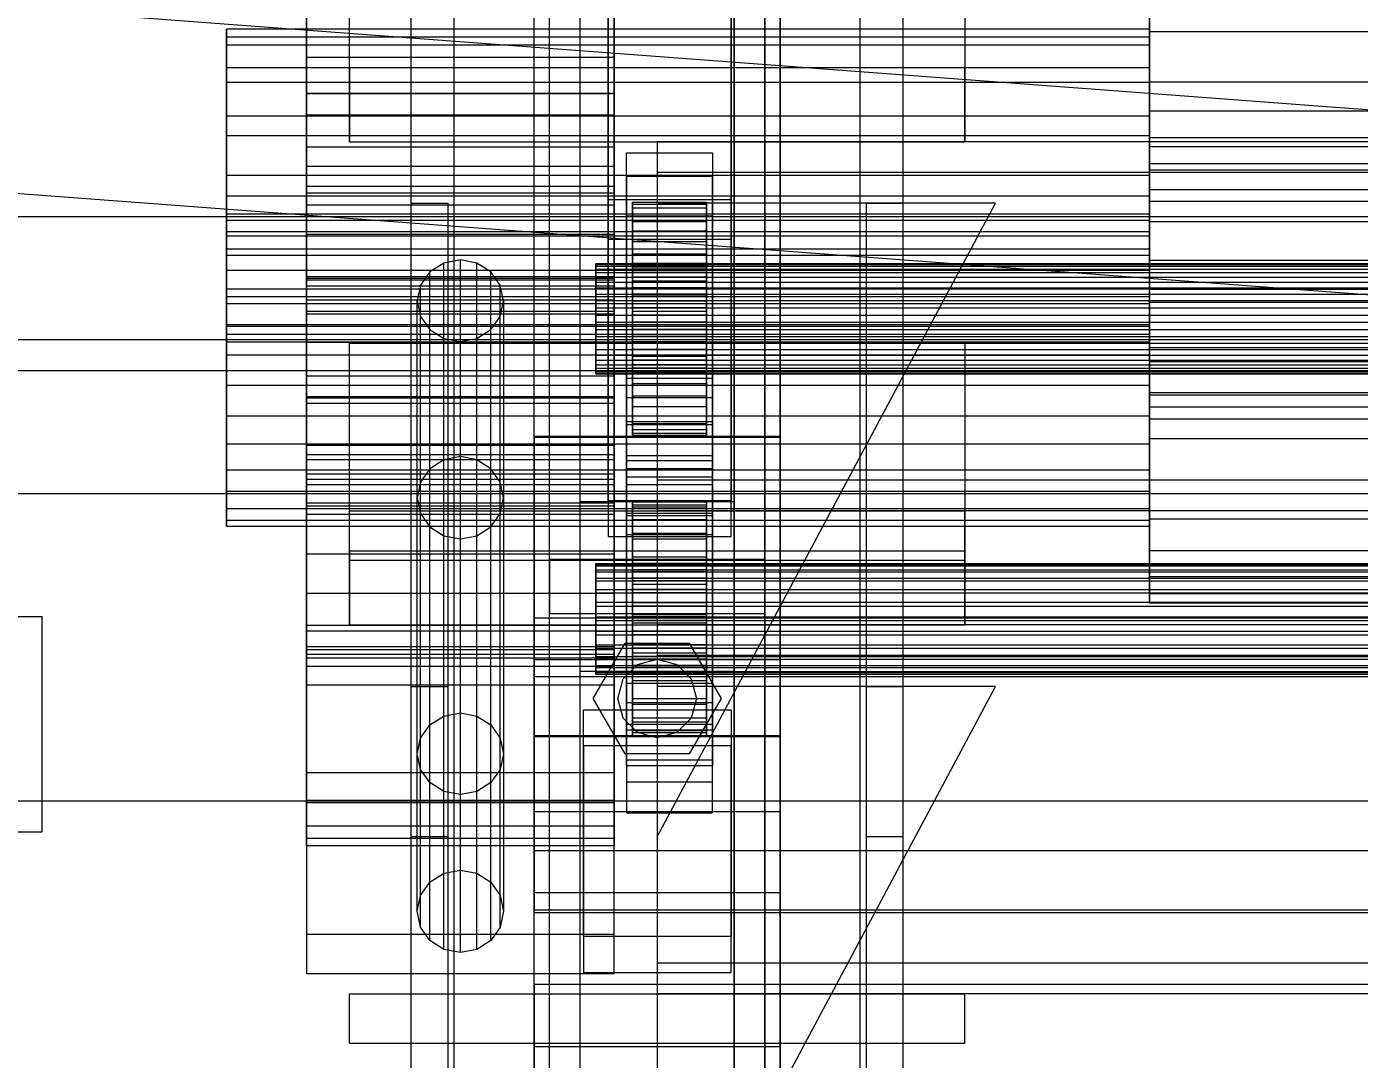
# Model space of a CAD drawing. Header units: millimetres. Extents: x -2500 to 58855, y -53268 to 6837.
# Drawn here: x -532.5 to -315.9, y -35692 to -35524.1 of the extents above; entities that cross this region are included whole.
import ezdxf

# ---------------------------------------------------------------- set-up
doc = ezdxf.new("R2010")
doc.units = ezdxf.units.MM
for name, color, linetype, lineweight in [('COTAS_O', 1, 'Continuous', 0), ('frontal_C01', 7, 'Continuous', 0), ('frontal_C02', 7, 'Continuous', 0), ('frontal_C03', 7, 'Continuous', 0), ('frontal_C04', 7, 'Continuous', 0)]:
    doc.layers.add(name, color=color, linetype=linetype, lineweight=lineweight)
doc.dimstyles.new('R19_100', dxfattribs={"dimtxt": 250, "dimasz": 150, "dimexe": 150, "dimexo": 80, "dimgap": 100, "dimtad": 1, "dimtih": 1, "dimtoh": 1, "dimdsep": 46, "dimcen": 0.09, "dimadec": 0, "dimazin": 0, "dimtfac": 1, "dimtdec": 4, "dimtofl": 0, "dimtmove": 0, "dimatfit": 3, "dimfxl": 1, "dimtolj": 1, "dimtzin": 0, "dimarcsym": 0})

# ---------------------------------------------------------------- blocks, each defined once
blk = doc.blocks.new('*D45')
at = {"layer": 'COTAS_O', "color": 0, "lineweight": -2, "transparency": 16777216}
for p, q in [((-1480, -35920), (-1480, -35150)), ((490, -35920), (490, -35150)), ((-1330, -35300), (340, -35300))]:
    blk.add_line(p, q, dxfattribs=at)
at = {"layer": 'COTAS_O', "color": 0, "transparency": 16777216}
for points in [[(-1330, -35275), (-1330, -35325), (-1480, -35300)], [(340, -35275), (340, -35325), (490, -35300)]]:
    blk.add_solid(points, dxfattribs=at)
at = {"layer": 'Defpoints', "color": 0, "transparency": 16777216}
for p in [(490, -35300), (-1480, -36000), (490, -36000)]:
    blk.add_point(p, dxfattribs=at)
blk = doc.blocks.new('*D47')
at = {"layer": 'COTAS_O', "color": 0, "lineweight": -2, "transparency": 16777216}
for p, q in [((-1400, -35920), (-1400, -35150)), ((1400, -35920), (1400, -35150)), ((-1250, -35300), (1250, -35300))]:
    blk.add_line(p, q, dxfattribs=at)
at = {"layer": 'COTAS_O', "color": 0, "transparency": 16777216}
for points in [[(-1250, -35275), (-1250, -35325), (-1400, -35300)], [(1250, -35275), (1250, -35325), (1400, -35300)]]:
    blk.add_solid(points, dxfattribs=at)
at = {"layer": 'Defpoints', "color": 0, "transparency": 16777216}
for p in [(1400, -35300), (-1400, -36000), (1400, -36000)]:
    blk.add_point(p, dxfattribs=at)

msp = doc.modelspace()

# ---------------------------------------------------------------- linework, layer by layer
at = {"layer": 'frontal_C01'}
for p, q in [((-470, -35975), (-470, -34088.498)), ((-463, -35975), (-463, -34088.498)), ((-397, -35975), (-397, -34088.498)), ((-390, -35975), (-390, -34088.498)), ((-470, -35975), (-470, -34888.934)), ((-463, -35975), (-463, -34888.934)), ((-397, -35975), (-397, -34888.934)), ((-390, -35975), (-390, -34888.934)), ((-442.5, -35717.137), (-442.5, -35058.194)), ((-417.5, -35058.194), (-417.5, -35717.137)), ((-442.5, -35742.506), (-442.5, -35083.563)), ((-417.5, -35742.506), (-417.5, -35083.563)), ((-450, -35706.138), (-450, -35321.929)), ((-410, -35321.929), (-410, -35706.138)), ((-450, -35753.506), (-450, -35369.297)), ((-410, -35753.506), (-410, -35369.297)), ((-438, -35552.291), (-438, -35403.009)), ((-418, -35403.009), (-418, -35552.291)), ((-438, -35409.412), (-438, -35558.694)), ((-418, -35558.694), (-418, -35409.412)), ((-450, -35627.029), (-450, -35436.141)), ((-410, -35436.141), (-410, -35627.029)), ((-447.5, -35725.019), (-447.5, -35450.285)), ((-412.5, -35450.285), (-412.5, -35725.019)), ((-447.5, -35734.624), (-447.5, -35459.89)), ((-412.5, -35734.624), (-412.5, -35459.89)), ((-450, -35664.923), (-450, -35474.035)), ((-410, -35664.923), (-410, -35474.035)), ((-487, -35514.622), (-487, -35529.156)), ((-437, -35529.156), (-437, -35514.622)), ((-350, -35524.983), (-350, -35515.941)), ((-487, -35534.952), (-487, -35519.058)), ((-437, -35519.058), (-437, -35534.952)), ((-350, -35521.397), (-350, -35533.148)), ((-500, -35527.145), (-500, -35524.557)), ((-500, -35524.557), (-500, -35525.842)), ((-350, -35524.557), (-500, -35524.557)), ((-350, -35525.842), (-350, -35524.557)), ((-350, -35524.557), (-350, -35527.145)), ((-350, -35537.833), (-350, -35524.983)), ((350, -35524.983), (-350, -35524.983)), ((-500, -35525.842), (-500, -35530.806)), ((-350, -35525.842), (-500, -35525.842)), ((-500, -35533.212), (-500, -35527.145)), ((-350, -35527.145), (-500, -35527.145)), ((-350, -35530.806), (-350, -35525.842)), ((-350, -35527.145), (-350, -35533.212)), ((-487, -35529.156), (-487, -35546.863)), ((-437, -35529.156), (-487, -35529.156)), ((-437, -35546.863), (-437, -35529.156)), ((-500, -35530.806), (-500, -35538.691)), ((-350, -35530.806), (-500, -35530.806)), ((-350, -35538.691), (-350, -35530.806)), ((-500, -35541.836), (-500, -35533.212)), ((-350, -35533.212), (-500, -35533.212)), ((-350, -35533.148), (-350, -35547.464)), ((350, -35533.148), (-350, -35533.148)), ((-350, -35533.212), (-350, -35541.836)), ((-487, -35553.137), (-487, -35534.952)), ((-487, -35534.952), (-437, -35534.952)), ((-437, -35534.952), (-437, -35553.137)), ((-500, -35538.691), (-500, -35548.298)), ((-350, -35538.691), (-500, -35538.691)), ((-350, -35552.536), (-350, -35537.833)), ((-350, -35537.833), (350, -35537.833)), ((-350, -35548.298), (-350, -35538.691)), ((-500, -35551.702), (-500, -35541.836)), ((-500, -35541.836), (-350, -35541.836)), ((-350, -35541.836), (-350, -35551.702)), ((-435, -35548.501), (-435, -35544.659)), ((-435, -35544.659), (-421, -35544.659)), ((-435, -35584.448), (-435, -35544.659)), ((-421, -35544.659), (-421, -35548.501)), ((-421, -35544.659), (-421, -35584.448)), ((-487, -35546.863), (-487, -35565.048)), ((-437, -35546.863), (-487, -35546.863)), ((-437, -35565.048), (-437, -35546.863)), ((-500, -35548.298), (-500, -35558.164)), ((-350, -35548.298), (-500, -35548.298)), ((-421, -35548.501), (-435, -35548.501)), ((-435, -35548.501), (-435, -35588.29)), ((-421, -35588.29), (-421, -35548.501)), ((-350, -35547.464), (-350, -35562.167)), ((350, -35547.464), (-350, -35547.464)), ((-350, -35558.164), (-350, -35548.298)), ((-487, -35631.184), (-487, -35551.14)), ((-487, -35551.14), (-437, -35551.14)), ((-487, -35565.35), (-487, -35551.14)), ((-437, -35551.14), (-437, -35631.184)), ((-437, -35551.14), (-437, -35565.35)), ((-500, -35561.309), (-500, -35551.702)), ((-350, -35551.702), (-500, -35551.702)), ((-487, -35570.844), (-487, -35553.137)), ((-437, -35553.137), (-487, -35553.137)), ((-418, -35552.291), (-438, -35552.291)), ((-438, -35552.291), (-438, -35558.694)), ((-437, -35553.137), (-437, -35570.844)), ((-434, -35562.616), (-434, -35552.636)), ((-434, -35552.636), (-434, -35552.967)), ((-434, -35552.636), (-422, -35552.636)), ((-434, -35553.598), (-434, -35552.636)), ((-434, -35562.773), (-434, -35552.967)), ((-434, -35552.967), (-434, -35554.568)), ((-434, -35552.967), (-422, -35552.967)), ((-434, -35563.071), (-434, -35553.598)), ((-434, -35553.598), (-422, -35553.598)), ((-434, -35555.785), (-434, -35553.598)), ((-422, -35552.967), (-422, -35552.636)), ((-422, -35552.636), (-422, -35562.616)), ((-422, -35552.636), (-422, -35553.598)), ((-422, -35554.568), (-422, -35552.967)), ((-422, -35552.967), (-422, -35562.773)), ((-422, -35553.598), (-422, -35563.071)), ((-422, -35553.598), (-422, -35555.785)), ((-418, -35558.694), (-418, -35552.291)), ((-350, -35551.702), (-350, -35561.309)), ((-350, -35566.852), (-350, -35552.536)), ((350, -35552.536), (-350, -35552.536)), ((-435, -35558.747), (-435, -35554.905)), ((-435, -35554.905), (-421, -35554.905)), ((-435, -35594.694), (-435, -35554.905)), ((-434, -35563.531), (-434, -35554.568)), ((-434, -35554.568), (-434, -35557.329)), ((-434, -35554.568), (-422, -35554.568)), ((-434, -35564.107), (-434, -35555.785)), ((-434, -35555.785), (-422, -35555.785)), ((-434, -35559.051), (-434, -35555.785)), ((-422, -35557.329), (-422, -35554.568)), ((-422, -35554.568), (-422, -35563.531)), ((-422, -35555.785), (-422, -35564.107)), ((-422, -35555.785), (-422, -35559.051)), ((-421, -35554.905), (-421, -35558.747)), ((-421, -35554.905), (-421, -35594.694)), ((-500, -35558.164), (-500, -35566.788)), ((-350, -35558.164), (-500, -35558.164)), ((-434, -35564.839), (-434, -35557.329)), ((-434, -35557.329), (-434, -35561.063)), ((-434, -35557.329), (-422, -35557.329)), ((-422, -35561.063), (-422, -35557.329)), ((-422, -35557.329), (-422, -35564.839)), ((-350, -35566.788), (-350, -35558.164)), ((-438, -35558.694), (-418, -35558.694)), ((-421, -35558.747), (-435, -35558.747)), ((-435, -35558.747), (-435, -35598.536)), ((-434, -35565.654), (-434, -35559.051)), ((-434, -35559.051), (-422, -35559.051)), ((-434, -35563.171), (-434, -35559.051)), ((-422, -35559.051), (-422, -35565.654)), ((-422, -35559.051), (-422, -35563.171)), ((-421, -35598.536), (-421, -35558.747)), ((-500, -35569.194), (-500, -35561.309)), ((-350, -35561.309), (-500, -35561.309)), ((-462, -35562.052), (-464.679, -35562.557)), ((-459.321, -35562.557), (-462, -35562.052)), ((-462, -35635.692), (-462, -35562.052)), ((-434, -35566.607), (-434, -35561.063)), ((-434, -35561.063), (-434, -35565.514)), ((-434, -35561.063), (-422, -35561.063)), ((-422, -35565.514), (-422, -35561.063)), ((-422, -35561.063), (-422, -35566.607)), ((-350, -35561.309), (-350, -35569.194)), ((-350, -35562.167), (-350, -35575.017)), ((350, -35562.167), (-350, -35562.167)), ((-466.95, -35563.995), (-468.467, -35566.146)), ((-464.679, -35562.557), (-466.95, -35563.995)), ((-466.95, -35637.635), (-466.95, -35563.995)), ((-464.679, -35636.197), (-464.679, -35562.557)), ((-457.05, -35563.995), (-459.321, -35562.557)), ((-459.321, -35636.197), (-459.321, -35562.557)), ((-455.533, -35566.146), (-457.05, -35563.995)), ((-457.05, -35637.635), (-457.05, -35563.995)), ((-440, -35563.071), (-440, -35562.616)), ((-440, -35562.616), (-440, -35562.773)), ((-440, -35562.616), (440, -35562.616)), ((-440, -35562.773), (-440, -35563.531)), ((-440, -35562.773), (440, -35562.773)), ((-440, -35564.107), (-440, -35563.071)), ((-440, -35563.071), (440, -35563.071)), ((-440, -35563.531), (-440, -35564.839)), ((-440, -35563.531), (440, -35563.531)), ((-440, -35565.654), (-440, -35564.107)), ((-440, -35564.107), (440, -35564.107)), ((-434, -35562.773), (-434, -35562.616)), ((-422, -35562.616), (-434, -35562.616)), ((-434, -35562.616), (-434, -35563.071)), ((-434, -35563.531), (-434, -35562.773)), ((-422, -35562.773), (-434, -35562.773)), ((-422, -35563.071), (-434, -35563.071)), ((-434, -35563.071), (-434, -35564.107)), ((-434, -35567.606), (-434, -35563.171)), ((-434, -35563.171), (-422, -35563.171)), ((-434, -35567.866), (-434, -35563.171)), ((-434, -35564.839), (-434, -35563.531)), ((-422, -35563.531), (-434, -35563.531)), ((-422, -35564.107), (-434, -35564.107)), ((-434, -35564.107), (-434, -35565.654)), ((-422, -35562.616), (-422, -35562.773)), ((-422, -35563.071), (-422, -35562.616)), ((-422, -35562.773), (-422, -35563.531)), ((-422, -35564.107), (-422, -35563.071)), ((-422, -35563.171), (-422, -35567.606)), ((-422, -35563.171), (-422, -35567.866)), ((-422, -35563.531), (-422, -35564.839)), ((-422, -35565.654), (-422, -35564.107)), ((-500, -35566.788), (-500, -35572.855)), ((-350, -35566.788), (-500, -35566.788)), ((-487, -35622.394), (-487, -35564.763)), ((-487, -35564.763), (-437, -35564.763)), ((-487, -35570.447), (-487, -35564.763)), ((-487, -35565.048), (-487, -35580.942)), ((-437, -35565.048), (-487, -35565.048)), ((-437, -35565.35), (-487, -35565.35)), ((-487, -35565.35), (-487, -35645.394)), ((-468.467, -35566.146), (-469, -35568.684)), ((-468.467, -35639.786), (-468.467, -35566.146)), ((-455, -35568.684), (-455.533, -35566.146)), ((-455.533, -35639.786), (-455.533, -35566.146)), ((-440, -35564.839), (-440, -35566.607)), ((-440, -35564.839), (440, -35564.839)), ((-440, -35567.606), (-440, -35565.654)), ((-440, -35565.654), (440, -35565.654)), ((-440, -35566.607), (-440, -35568.716)), ((-440, -35566.607), (440, -35566.607)), ((-437, -35564.763), (-437, -35622.394)), ((-437, -35564.763), (-437, -35570.447)), ((-437, -35580.942), (-437, -35565.048)), ((-437, -35645.394), (-437, -35565.35)), ((-434, -35566.607), (-434, -35564.839)), ((-422, -35564.839), (-434, -35564.839)), ((-434, -35565.514), (-434, -35568.716)), ((-422, -35565.514), (-434, -35565.514)), ((-434, -35565.514), (-434, -35570.38)), ((-422, -35565.654), (-434, -35565.654)), ((-434, -35565.654), (-434, -35567.606)), ((-434, -35568.716), (-434, -35566.607)), ((-422, -35566.607), (-434, -35566.607)), ((-422, -35564.839), (-422, -35566.607)), ((-422, -35568.716), (-422, -35565.514)), ((-422, -35570.38), (-422, -35565.514)), ((-422, -35567.606), (-422, -35565.654)), ((-422, -35566.607), (-422, -35568.716)), ((-350, -35572.855), (-350, -35566.788)), ((-350, -35578.603), (-350, -35566.852)), ((350, -35566.852), (-350, -35566.852)), ((-487, -35626.184), (-487, -35568.552)), ((-487, -35568.552), (-437, -35568.552)), ((-487, -35592.236), (-487, -35568.552)), ((-469, -35568.684), (-468.467, -35571.222)), ((-469, -35642.324), (-469, -35568.684)), ((-455.533, -35571.222), (-455, -35568.684)), ((-455, -35568.684), (-455, -35642.324)), ((-440, -35569.83), (-440, -35567.606)), ((-440, -35567.606), (440, -35567.606)), ((-440, -35568.716), (-440, -35571.021)), ((440, -35568.716), (-440, -35568.716)), ((-437, -35568.552), (-437, -35626.184)), ((-437, -35568.552), (-437, -35592.236)), ((-422, -35567.606), (-434, -35567.606)), ((-434, -35567.606), (-434, -35569.83)), ((-434, -35569.83), (-434, -35567.866)), ((-434, -35567.866), (-422, -35567.866)), ((-434, -35572.815), (-434, -35567.866)), ((-434, -35568.716), (-422, -35568.716)), ((-434, -35571.021), (-434, -35568.716)), ((-422, -35569.83), (-422, -35567.606)), ((-422, -35567.866), (-422, -35569.83)), ((-422, -35567.866), (-422, -35572.815)), ((-422, -35568.716), (-422, -35571.021)), ((-500, -35574.158), (-500, -35569.194)), ((-350, -35569.194), (-500, -35569.194)), ((-437, -35570.447), (-487, -35570.447)), ((-487, -35570.447), (-487, -35628.078)), ((-487, -35585.378), (-487, -35570.844)), ((-437, -35570.844), (-487, -35570.844)), ((-440, -35572.174), (-440, -35569.83)), ((-440, -35569.83), (440, -35569.83)), ((-440, -35571.021), (-440, -35573.365)), ((-440, -35571.021), (440, -35571.021)), ((-437, -35628.078), (-437, -35570.447)), ((-437, -35570.844), (-437, -35585.378)), ((-422, -35569.83), (-434, -35569.83)), ((-434, -35569.83), (-434, -35572.174)), ((-434, -35571.021), (-434, -35570.38)), ((-434, -35570.38), (-434, -35575.329)), ((-434, -35570.38), (-422, -35570.38)), ((-434, -35573.365), (-434, -35571.021)), ((-422, -35571.021), (-434, -35571.021)), ((-422, -35572.174), (-422, -35569.83)), ((-422, -35575.329), (-422, -35570.38)), ((-422, -35570.38), (-422, -35571.021)), ((-422, -35571.021), (-422, -35573.365)), ((-350, -35569.194), (-350, -35574.158)), ((-500, -35572.855), (-500, -35575.443)), ((-350, -35572.855), (-500, -35572.855)), ((-468.467, -35571.222), (-466.95, -35573.373)), ((-468.467, -35644.862), (-468.467, -35571.222)), ((-457.05, -35573.373), (-455.533, -35571.222)), ((-455.533, -35644.862), (-455.533, -35571.222)), ((-440, -35574.479), (-440, -35572.174)), ((-440, -35572.174), (440, -35572.174)), ((-434, -35572.174), (-434, -35572.815)), ((-422, -35572.174), (-434, -35572.174)), ((-434, -35572.174), (-434, -35574.479)), ((-434, -35572.815), (-422, -35572.815)), ((-434, -35577.681), (-434, -35572.815)), ((-422, -35572.815), (-422, -35572.174)), ((-422, -35574.479), (-422, -35572.174)), ((-422, -35572.815), (-422, -35577.681)), ((-350, -35575.443), (-350, -35572.855)), ((-500, -35575.443), (-500, -35574.158)), ((-350, -35574.158), (-500, -35574.158)), ((-350, -35575.443), (-500, -35575.443)), ((-466.95, -35573.373), (-464.679, -35574.811)), ((-466.95, -35647.013), (-466.95, -35573.373)), ((-464.679, -35574.811), (-462, -35575.315)), ((-464.679, -35648.451), (-464.679, -35574.811)), ((-462, -35575.315), (-459.321, -35574.811)), ((-462, -35648.955), (-462, -35575.315)), ((-459.321, -35574.811), (-457.05, -35573.373)), ((-459.321, -35648.451), (-459.321, -35574.811)), ((-457.05, -35647.013), (-457.05, -35573.373)), ((-440, -35573.365), (-440, -35575.589)), ((-440, -35573.365), (440, -35573.365)), ((-440, -35576.587), (-440, -35574.479)), ((-440, -35574.479), (440, -35574.479)), ((-434, -35575.589), (-434, -35573.365)), ((-434, -35573.365), (-434, -35575.329)), ((-422, -35573.365), (-434, -35573.365)), ((-434, -35574.479), (-434, -35577.681)), ((-422, -35574.479), (-434, -35574.479)), ((-434, -35574.479), (-434, -35576.587)), ((-434, -35575.329), (-434, -35580.024)), ((-434, -35575.329), (-422, -35575.329)), ((-422, -35575.329), (-422, -35573.365)), ((-422, -35573.365), (-422, -35575.589)), ((-422, -35577.681), (-422, -35574.479)), ((-422, -35576.587), (-422, -35574.479)), ((-422, -35580.024), (-422, -35575.329)), ((-350, -35574.158), (-350, -35575.443)), ((-350, -35575.017), (-350, -35584.059)), ((350, -35575.017), (-350, -35575.017)), ((-480, -35609.369), (-480, -35575.573)), ((-480, -35575.573), (-380, -35575.573)), ((-480, -35621.369), (-480, -35575.573)), ((-440, -35575.589), (-440, -35577.54)), ((-440, -35575.589), (440, -35575.589)), ((-440, -35578.356), (-440, -35576.587)), ((-440, -35576.587), (440, -35576.587)), ((-440, -35577.54), (-440, -35579.087)), ((-440, -35577.54), (440, -35577.54)), ((-434, -35577.54), (-434, -35575.589)), ((-434, -35575.589), (-434, -35580.024)), ((-422, -35575.589), (-434, -35575.589)), ((-434, -35576.587), (-434, -35582.132)), ((-422, -35576.587), (-434, -35576.587)), ((-434, -35576.587), (-434, -35578.356)), ((-434, -35579.087), (-434, -35577.54)), ((-434, -35577.54), (-434, -35584.144)), ((-422, -35577.54), (-434, -35577.54)), ((-434, -35577.681), (-422, -35577.681)), ((-434, -35582.132), (-434, -35577.681)), ((-422, -35580.024), (-422, -35575.589)), ((-422, -35575.589), (-422, -35577.54)), ((-422, -35582.132), (-422, -35576.587)), ((-422, -35578.356), (-422, -35576.587)), ((-422, -35584.144), (-422, -35577.54)), ((-422, -35577.54), (-422, -35579.087)), ((-422, -35577.681), (-422, -35582.132)), ((-380, -35575.573), (-380, -35609.369)), ((-380, -35575.573), (-380, -35621.369)), ((-440, -35579.664), (-440, -35578.356)), ((-440, -35578.356), (440, -35578.356)), ((-440, -35579.087), (-440, -35580.124)), ((-440, -35579.087), (440, -35579.087)), ((-440, -35580.422), (-440, -35579.664)), ((-440, -35579.664), (440, -35579.664)), ((-434, -35578.356), (-434, -35585.866)), ((-422, -35578.356), (-434, -35578.356)), ((-434, -35578.356), (-434, -35579.664)), ((-434, -35580.124), (-434, -35579.087)), ((-434, -35579.087), (-434, -35587.409)), ((-422, -35579.087), (-434, -35579.087)), ((-434, -35579.664), (-434, -35588.627)), ((-422, -35579.664), (-434, -35579.664)), ((-434, -35579.664), (-434, -35580.422)), ((-422, -35585.866), (-422, -35578.356)), ((-422, -35579.664), (-422, -35578.356)), ((-422, -35587.409), (-422, -35579.087)), ((-422, -35579.087), (-422, -35580.124)), ((-422, -35588.627), (-422, -35579.664)), ((-422, -35580.422), (-422, -35579.664)), ((-350, -35586), (-350, -35578.603)), ((350, -35578.603), (-350, -35578.603)), ((-487, -35580.942), (-487, -35592.125)), ((-437, -35580.942), (-487, -35580.942)), ((-440, -35580.124), (-440, -35580.579)), ((-440, -35580.124), (440, -35580.124)), ((-440, -35580.579), (-440, -35580.422)), ((-440, -35580.422), (440, -35580.422)), ((-440, -35580.579), (440, -35580.579)), ((-437, -35592.125), (-437, -35580.942)), ((-435, -35596.014), (-435, -35581.286)), ((-435, -35581.286), (-421, -35581.286)), ((-435, -35588.865), (-435, -35581.286)), ((-434, -35580.024), (-434, -35584.144)), ((-434, -35580.024), (-422, -35580.024)), ((-434, -35580.579), (-434, -35580.124)), ((-434, -35580.124), (-434, -35589.597)), ((-422, -35580.124), (-434, -35580.124)), ((-434, -35580.422), (-434, -35590.227)), ((-422, -35580.422), (-434, -35580.422)), ((-434, -35580.422), (-434, -35580.579)), ((-434, -35580.579), (-434, -35590.558)), ((-422, -35580.579), (-434, -35580.579)), ((-422, -35584.144), (-422, -35580.024)), ((-422, -35589.597), (-422, -35580.124)), ((-422, -35580.124), (-422, -35580.579)), ((-422, -35590.227), (-422, -35580.422)), ((-422, -35580.579), (-422, -35580.422)), ((-422, -35590.558), (-422, -35580.579)), ((-421, -35581.286), (-421, -35596.014)), ((-421, -35581.286), (-421, -35588.865)), ((-434, -35582.132), (-422, -35582.132)), ((-434, -35585.866), (-434, -35582.132)), ((-434, -35584.144), (-434, -35587.409)), ((-434, -35584.144), (-422, -35584.144)), ((-422, -35582.132), (-422, -35585.866)), ((-422, -35587.409), (-422, -35584.144)), ((-350, -35584.059), (-350, -35587.915)), ((350, -35584.059), (-350, -35584.059)), ((-487, -35594.526), (-487, -35585.378)), ((-437, -35585.378), (-487, -35585.378)), ((-437, -35585.378), (-437, -35594.526)), ((-421, -35584.448), (-435, -35584.448)), ((-435, -35584.448), (-435, -35588.29)), ((-434, -35585.866), (-422, -35585.866)), ((-434, -35588.627), (-434, -35585.866)), ((-422, -35585.866), (-422, -35588.627)), ((-421, -35588.29), (-421, -35584.448)), ((-350, -35587.915), (-350, -35586)), ((350, -35586), (-350, -35586)), ((-435, -35588.29), (-421, -35588.29)), ((-434, -35587.409), (-434, -35589.597)), ((-434, -35587.409), (-422, -35587.409)), ((-422, -35589.597), (-422, -35587.409)), ((350, -35587.915), (-350, -35587.915)), ((-421, -35588.865), (-435, -35588.865)), ((-435, -35588.865), (-435, -35603.593)), ((-434, -35588.627), (-422, -35588.627)), ((-434, -35590.227), (-434, -35588.627)), ((-434, -35589.597), (-434, -35590.558)), ((-434, -35589.597), (-422, -35589.597)), ((-434, -35590.227), (-422, -35590.227)), ((-434, -35590.558), (-434, -35590.227)), ((-434, -35590.558), (-422, -35590.558)), ((-422, -35588.627), (-422, -35590.227)), ((-422, -35590.558), (-422, -35589.597)), ((-422, -35590.227), (-422, -35590.558)), ((-421, -35603.593), (-421, -35588.865)), ((-487, -35592.125), (-487, -35596.895)), ((-437, -35592.125), (-487, -35592.125)), ((-437, -35592.236), (-487, -35592.236)), ((-487, -35592.236), (-487, -35649.868)), ((-437, -35596.895), (-437, -35592.125)), ((-437, -35649.868), (-437, -35592.236)), ((-487, -35596.895), (-487, -35594.526)), ((-437, -35594.526), (-487, -35594.526)), ((-437, -35594.526), (-437, -35596.895)), ((-421, -35594.694), (-435, -35594.694)), ((-435, -35594.694), (-435, -35598.536)), ((-421, -35598.536), (-421, -35594.694)), ((-437, -35596.895), (-487, -35596.895)), ((-421, -35596.014), (-435, -35596.014)), ((-435, -35596.014), (-435, -35603.593)), ((-421, -35603.593), (-421, -35596.014)), ((-435, -35598.536), (-421, -35598.536)), ((-435, -35603.593), (-421, -35603.593)), ((-380, -35609.369), (-480, -35609.369)), ((-480, -35609.369), (-480, -35621.369)), ((-380, -35621.369), (-380, -35609.369)), ((-450, -35629.823), (-450, -35620.217)), ((-450, -35620.217), (450, -35620.217)), ((-450, -35658.112), (-450, -35620.217)), ((-437, -35622.394), (-487, -35622.394)), ((-487, -35622.394), (-487, -35628.078)), ((-480, -35621.369), (-380, -35621.369)), ((-437, -35628.078), (-437, -35622.394)), ((-430, -35621.369), (-430, -35626.369)), ((430, -35621.369), (-430, -35621.369)), ((-437, -35626.184), (-487, -35626.184)), ((-487, -35626.184), (-487, -35649.868)), ((-450, -35664.923), (-450, -35627.029)), ((-450, -35627.029), (-410, -35627.029)), ((-437, -35649.868), (-437, -35626.184)), ((430, -35626.369), (-430, -35626.369)), ((-430, -35626.369), (-430, -35676.369)), ((-410, -35627.029), (-410, -35664.923)), ((-487, -35628.078), (-437, -35628.078)), ((-437, -35631.184), (-487, -35631.184)), ((-487, -35631.184), (-487, -35645.394)), ((-470, -35734.369), (-470, -35631.369)), ((-470, -35631.369), (-464, -35631.369)), ((-464, -35734.369), (-464, -35631.369)), ((450, -35629.823), (-450, -35629.823)), ((-450, -35629.823), (-450, -35667.717)), ((-437, -35645.394), (-437, -35631.184)), ((-430, -35734.369), (-375, -35631.369)), ((-375, -35631.369), (-430, -35631.369)), ((-430, -35631.369), (-430, -35734.369)), ((-396, -35734.369), (-396, -35631.369)), ((-396, -35631.369), (-390, -35631.369)), ((-390, -35734.369), (-390, -35631.369)), ((-464.679, -35636.197), (-462, -35635.692)), ((-462, -35635.692), (-459.321, -35636.197)), ((-468.467, -35639.786), (-466.95, -35637.635)), ((-466.95, -35637.635), (-464.679, -35636.197)), ((-459.321, -35636.197), (-457.05, -35637.635)), ((-457.05, -35637.635), (-455.533, -35639.786)), ((-469, -35642.324), (-468.467, -35639.786)), ((-455.533, -35639.786), (-455, -35642.324)), ((-468.467, -35644.862), (-469, -35642.324)), ((-455, -35642.324), (-455.533, -35644.862)), ((-487, -35645.394), (-437, -35645.394)), ((-466.95, -35647.013), (-468.467, -35644.862)), ((-455.533, -35644.862), (-457.05, -35647.013)), ((-464.679, -35648.451), (-466.95, -35647.013)), ((-462, -35648.955), (-464.679, -35648.451)), ((-459.321, -35648.451), (-462, -35648.955)), ((-457.05, -35647.013), (-459.321, -35648.451)), ((-487, -35649.868), (-437, -35649.868)), ((450, -35658.112), (-450, -35658.112)), ((-450, -35658.112), (-450, -35667.717)), ((-410, -35664.923), (-450, -35664.923)), ((-450, -35667.717), (450, -35667.717)), ((-430, -35676.369), (-430, -35681.369)), ((430, -35676.369), (-430, -35676.369)), ((-480, -35681.369), (-380, -35681.369)), ((-480, -35689.369), (-480, -35681.369)), ((430, -35681.369), (-430, -35681.369)), ((-380, -35689.369), (-380, -35681.369)), ((-480, -35689.369), (-380, -35689.369)), ((-470, -35689.369), (-463, -35689.369)), ((-470, -35975), (-470, -35689.369)), ((-463, -35975), (-463, -35689.369)), ((-463, -35689.369), (-397, -35689.369)), ((-397, -35689.369), (-390, -35689.369)), ((-397, -35975), (-397, -35689.369)), ((-390, -35975), (-390, -35689.369))]:
    msp.add_line(p, q, dxfattribs=at)
at = {"layer": 'frontal_C02'}
for p, q in [((-470, -35975), (-470, -33576.746)), ((-463, -35975), (-463, -33576.746)), ((-397, -35975), (-397, -33576.746)), ((-390, -35975), (-390, -33576.746)), ((-470, -35975), (-470, -34072.136)), ((-463, -35975), (-463, -34072.136)), ((-397, -35975), (-397, -34072.136)), ((-390, -35975), (-390, -34072.136)), ((-470, -35975), (-470, -34861.253)), ((-463, -35975), (-463, -34861.253)), ((-397, -35975), (-397, -34861.253)), ((-390, -35975), (-390, -34861.253)), ((-442.5, -35601.333), (-442.5, -35132.029)), ((-417.5, -35132.029), (-417.5, -35601.333)), ((-442.5, -35628.97), (-442.5, -35159.666)), ((-417.5, -35628.97), (-417.5, -35159.666)), ((-450, -35590.878), (-450, -35303.277)), ((-410, -35303.277), (-410, -35590.878)), ((-450, -35639.425), (-450, -35351.825)), ((-410, -35639.425), (-410, -35351.825)), ((-438, -35601.188), (-438, -35450.491)), ((-418, -35450.491), (-418, -35601.188)), ((-438, -35456.337), (-438, -35607.033)), ((-418, -35607.033), (-418, -35456.337)), ((-450, -35651.688), (-450, -35477.439)), ((-410, -35477.439), (-410, -35651.688)), ((-447.5, -35610.767), (-447.5, -35492.182)), ((-412.5, -35492.182), (-412.5, -35610.767)), ((-447.5, -35619.535), (-447.5, -35500.95)), ((-412.5, -35619.535), (-412.5, -35500.95)), ((-480, -35530.837), (-480, -35505.776)), ((-480, -35542.837), (-480, -35505.776)), ((-380, -35505.776), (-380, -35530.837)), ((-380, -35505.776), (-380, -35542.837)), ((-450, -35689.941), (-450, -35515.692)), ((-410, -35689.941), (-410, -35515.692)), ((-380, -35530.837), (-480, -35530.837)), ((-480, -35530.837), (-480, -35542.837)), ((-380, -35542.837), (-380, -35530.837)), ((-487, -35538.504), (-487, -35533.217)), ((-487, -35533.217), (-487, -35535.052)), ((-437, -35533.217), (-487, -35533.217)), ((-437, -35535.052), (-437, -35533.217)), ((-437, -35533.217), (-437, -35538.504)), ((-487, -35535.052), (-487, -35543.73)), ((-437, -35535.052), (-487, -35535.052)), ((-437, -35543.73), (-437, -35535.052)), ((-487, -35550.108), (-487, -35538.504)), ((-437, -35538.504), (-487, -35538.504)), ((-437, -35538.504), (-437, -35550.108)), ((-480, -35542.837), (-380, -35542.837)), ((-430, -35542.837), (-430, -35547.837)), ((430, -35542.837), (-430, -35542.837)), ((-350, -35546.45), (-350, -35542.175)), ((-350, -35542.175), (-350, -35543.659)), ((350, -35542.175), (-350, -35542.175)), ((-487, -35543.73), (-487, -35557.93)), ((-437, -35543.73), (-487, -35543.73)), ((-437, -35557.93), (-437, -35543.73)), ((-350, -35543.659), (-350, -35550.676)), ((350, -35543.659), (-350, -35543.659)), ((-350, -35555.832), (-350, -35546.45)), ((350, -35546.45), (-350, -35546.45)), ((430, -35547.837), (-430, -35547.837)), ((-430, -35547.837), (-430, -35597.837)), ((-487, -35566.264), (-487, -35550.108)), ((-437, -35550.108), (-487, -35550.108)), ((-437, -35550.108), (-437, -35566.264)), ((-350, -35550.676), (-350, -35562.156)), ((350, -35550.676), (-350, -35550.676)), ((-470, -35655.837), (-470, -35552.837)), ((-470, -35552.837), (-464, -35552.837)), ((-464, -35655.837), (-464, -35552.837)), ((-430, -35655.837), (-375, -35552.837)), ((-375, -35552.837), (-430, -35552.837)), ((-430, -35552.837), (-430, -35655.837)), ((-396, -35655.837), (-396, -35552.837)), ((-396, -35552.837), (-390, -35552.837)), ((-390, -35655.837), (-390, -35552.837)), ((-500, -35557.486), (-500, -35554.618)), ((-500, -35554.618), (-500, -35555.613)), ((-350, -35554.618), (-500, -35554.618)), ((-500, -35555.613), (-500, -35560.322)), ((-350, -35555.613), (-500, -35555.613)), ((-350, -35555.613), (-350, -35554.618)), ((-350, -35554.618), (-350, -35557.486)), ((-350, -35560.322), (-350, -35555.613)), ((-350, -35568.894), (-350, -35555.832)), ((350, -35555.832), (-350, -35555.832)), ((-500, -35563.782), (-500, -35557.486)), ((-350, -35557.486), (-500, -35557.486)), ((-487, -35557.93), (-487, -35575.49)), ((-437, -35557.93), (-487, -35557.93)), ((-437, -35575.49), (-437, -35557.93)), ((-350, -35557.486), (-350, -35563.782)), ((-500, -35560.322), (-500, -35568.026)), ((-350, -35560.322), (-500, -35560.322)), ((-350, -35568.026), (-350, -35560.322)), ((-350, -35562.156), (-350, -35576.354)), ((350, -35562.156), (-350, -35562.156)), ((-500, -35572.547), (-500, -35563.782)), ((-350, -35563.782), (-500, -35563.782)), ((-350, -35563.782), (-350, -35572.547)), ((-487, -35584.51), (-487, -35566.264)), ((-487, -35566.264), (-437, -35566.264)), ((-437, -35566.264), (-437, -35584.51)), ((-500, -35568.026), (-500, -35577.553)), ((-350, -35568.026), (-500, -35568.026)), ((-350, -35577.553), (-350, -35568.026)), ((-350, -35583.646), (-350, -35568.894)), ((-350, -35568.894), (350, -35568.894)), ((-500, -35582.447), (-500, -35572.547)), ((-500, -35572.547), (-350, -35572.547)), ((-350, -35572.547), (-350, -35582.447)), ((-487, -35575.49), (-487, -35593.736)), ((-437, -35575.49), (-487, -35575.49)), ((-437, -35593.736), (-437, -35575.49)), ((-500, -35577.553), (-500, -35587.453)), ((-350, -35577.553), (-500, -35577.553)), ((-350, -35576.354), (-350, -35591.106)), ((350, -35576.354), (-350, -35576.354)), ((-350, -35587.453), (-350, -35577.553)), ((-500, -35591.974), (-500, -35582.447)), ((-350, -35582.447), (-500, -35582.447)), ((-350, -35582.447), (-350, -35591.974)), ((-350, -35597.844), (-350, -35583.646)), ((350, -35583.646), (-350, -35583.646)), ((-487, -35657.312), (-487, -35584.245)), ((-487, -35584.245), (-437, -35584.245)), ((-487, -35598.59), (-487, -35584.245)), ((-487, -35602.07), (-487, -35584.51)), ((-437, -35584.51), (-487, -35584.51)), ((-437, -35584.245), (-437, -35657.312)), ((-437, -35584.245), (-437, -35598.59)), ((-437, -35584.51), (-437, -35602.07)), ((-500, -35587.453), (-500, -35596.218)), ((-350, -35587.453), (-500, -35587.453)), ((-350, -35596.218), (-350, -35587.453)), ((-500, -35599.678), (-500, -35591.974)), ((-350, -35591.974), (-500, -35591.974)), ((-410, -35590.77), (-450, -35590.77)), ((-450, -35590.77), (-450, -35639.533)), ((-450, -35722.94), (-450, -35590.77)), ((-450, -35639.425), (-450, -35590.878)), ((-450, -35590.878), (-410, -35590.878)), ((-410, -35639.533), (-410, -35590.77)), ((-410, -35590.77), (-410, -35722.94)), ((-410, -35590.878), (-410, -35639.425)), ((-350, -35591.106), (-350, -35604.168)), ((350, -35591.106), (-350, -35591.106)), ((-350, -35591.974), (-350, -35599.678)), ((-487, -35593.736), (-487, -35609.892)), ((-437, -35593.736), (-487, -35593.736)), ((-464.679, -35594.533), (-466.95, -35595.984)), ((-462, -35594.023), (-464.679, -35594.533)), ((-464.679, -35661.754), (-464.679, -35594.533)), ((-459.321, -35594.533), (-462, -35594.023)), ((-462, -35661.244), (-462, -35594.023)), ((-457.05, -35595.984), (-459.321, -35594.533)), ((-459.321, -35661.754), (-459.321, -35594.533)), ((-437, -35609.892), (-437, -35593.736)), ((-435, -35597.362), (-435, -35593.855)), ((-435, -35593.855), (-421, -35593.855)), ((-435, -35634.021), (-435, -35593.855)), ((-421, -35593.855), (-421, -35597.362)), ((-421, -35593.855), (-421, -35634.021)), ((-500, -35596.218), (-500, -35602.514)), ((-350, -35596.218), (-500, -35596.218)), ((-466.95, -35595.984), (-468.467, -35598.156)), ((-466.95, -35663.205), (-466.95, -35595.984)), ((-455.533, -35598.156), (-457.05, -35595.984)), ((-457.05, -35663.205), (-457.05, -35595.984)), ((-350, -35602.514), (-350, -35596.218)), ((-487, -35650.295), (-487, -35597.688)), ((-487, -35597.688), (-437, -35597.688)), ((-487, -35603.426), (-487, -35597.688)), ((-437, -35598.59), (-487, -35598.59)), ((-487, -35598.59), (-487, -35671.657)), ((-468.467, -35598.156), (-469, -35600.718)), ((-468.467, -35665.377), (-468.467, -35598.156)), ((-455, -35600.718), (-455.533, -35598.156)), ((-455.533, -35665.377), (-455.533, -35598.156)), ((-437, -35597.688), (-437, -35650.295)), ((-437, -35597.688), (-437, -35603.426)), ((-437, -35671.657), (-437, -35598.59)), ((-421, -35597.362), (-435, -35597.362)), ((-435, -35597.362), (-435, -35637.528)), ((-430, -35597.837), (-430, -35602.837)), ((430, -35597.837), (-430, -35597.837)), ((-421, -35637.528), (-421, -35597.362)), ((-350, -35609.324), (-350, -35597.844)), ((350, -35597.844), (-350, -35597.844)), ((-500, -35604.387), (-500, -35599.678)), ((-350, -35599.678), (-500, -35599.678)), ((-487, -35654.121), (-487, -35601.513)), ((-487, -35601.513), (-437, -35601.513)), ((-487, -35625.421), (-487, -35601.513)), ((-469, -35600.718), (-468.467, -35603.279)), ((-469, -35667.939), (-469, -35600.718)), ((-455.533, -35603.279), (-455, -35600.718)), ((-455, -35600.718), (-455, -35667.939)), ((-442.5, -35628.97), (-442.5, -35601.333)), ((-442.5, -35601.333), (-417.5, -35601.333)), ((-418, -35601.188), (-438, -35601.188)), ((-438, -35601.188), (-438, -35607.033)), ((-437, -35601.513), (-437, -35654.121)), ((-437, -35601.513), (-437, -35625.421)), ((-434, -35611.373), (-434, -35601.38)), ((-434, -35601.38), (-434, -35601.855)), ((-434, -35601.38), (-422, -35601.38)), ((-434, -35602.198), (-434, -35601.38)), ((-422, -35601.855), (-422, -35601.38)), ((-422, -35601.38), (-422, -35611.373)), ((-422, -35601.38), (-422, -35602.198)), ((-418, -35607.033), (-418, -35601.188)), ((-417.5, -35601.333), (-417.5, -35628.97)), ((-350, -35599.678), (-350, -35604.387)), ((-500, -35602.514), (-500, -35605.382)), ((-350, -35602.514), (-500, -35602.514)), ((-487, -35616.27), (-487, -35602.07)), ((-437, -35602.07), (-487, -35602.07)), ((-437, -35603.426), (-487, -35603.426)), ((-487, -35603.426), (-487, -35656.033)), ((-480, -35602.837), (-380, -35602.837)), ((-480, -35610.837), (-480, -35602.837)), ((-468.467, -35603.279), (-466.95, -35605.451)), ((-468.467, -35670.5), (-468.467, -35603.279)), ((-457.05, -35605.451), (-455.533, -35603.279)), ((-455.533, -35670.5), (-455.533, -35603.279)), ((-437, -35602.07), (-437, -35616.27)), ((-437, -35656.033), (-437, -35603.426)), ((-435, -35606.715), (-435, -35603.208)), ((-435, -35603.208), (-421, -35603.208)), ((-435, -35643.374), (-435, -35603.208)), ((-434, -35611.599), (-434, -35601.855)), ((-434, -35601.855), (-434, -35603.593)), ((-434, -35601.855), (-422, -35601.855)), ((-434, -35611.761), (-434, -35602.198)), ((-434, -35602.198), (-422, -35602.198)), ((-434, -35604.254), (-434, -35602.198)), ((-434, -35612.422), (-434, -35603.593)), ((-434, -35603.593), (-434, -35606.474)), ((-434, -35603.593), (-422, -35603.593)), ((430, -35602.837), (-430, -35602.837)), ((-422, -35603.593), (-422, -35601.855)), ((-422, -35601.855), (-422, -35611.599)), ((-422, -35602.198), (-422, -35611.761)), ((-422, -35602.198), (-422, -35604.254)), ((-422, -35606.474), (-422, -35603.593)), ((-422, -35603.593), (-422, -35612.422)), ((-421, -35603.208), (-421, -35606.715)), ((-421, -35603.208), (-421, -35643.374)), ((-380, -35610.837), (-380, -35602.837)), ((-350, -35605.382), (-350, -35602.514)), ((-500, -35605.382), (-500, -35604.387)), ((-350, -35604.387), (-500, -35604.387)), ((-350, -35605.382), (-500, -35605.382)), ((-466.95, -35605.451), (-464.679, -35606.902)), ((-466.95, -35672.672), (-466.95, -35605.451)), ((-459.321, -35606.902), (-457.05, -35605.451)), ((-457.05, -35672.672), (-457.05, -35605.451)), ((-434, -35612.735), (-434, -35604.254)), ((-434, -35604.254), (-422, -35604.254)), ((-434, -35607.409), (-434, -35604.254)), ((-422, -35604.254), (-422, -35612.735)), ((-422, -35604.254), (-422, -35607.409)), ((-350, -35604.168), (-350, -35613.55)), ((350, -35604.168), (-350, -35604.168)), ((-350, -35604.387), (-350, -35605.382)), ((-464.679, -35606.902), (-462, -35607.412)), ((-464.679, -35674.123), (-464.679, -35606.902)), ((-462, -35607.412), (-459.321, -35606.902)), ((-462, -35674.633), (-462, -35607.412)), ((-459.321, -35674.123), (-459.321, -35606.902)), ((-438, -35607.033), (-418, -35607.033)), ((-421, -35606.715), (-435, -35606.715)), ((-435, -35606.715), (-435, -35646.881)), ((-434, -35613.787), (-434, -35606.474)), ((-434, -35606.474), (-434, -35610.301)), ((-434, -35606.474), (-422, -35606.474)), ((-434, -35614.229), (-434, -35607.409)), ((-434, -35607.409), (-422, -35607.409)), ((-434, -35611.446), (-434, -35607.409)), ((-422, -35610.301), (-422, -35606.474)), ((-422, -35606.474), (-422, -35613.787)), ((-422, -35607.409), (-422, -35614.229)), ((-422, -35607.409), (-422, -35611.446)), ((-421, -35646.881), (-421, -35606.715)), ((-487, -35609.892), (-487, -35621.496)), ((-437, -35609.892), (-487, -35609.892)), ((-437, -35621.496), (-437, -35609.892)), ((-350, -35616.341), (-350, -35609.324)), ((350, -35609.324), (-350, -35609.324)), ((-480, -35610.837), (-380, -35610.837)), ((-470, -35610.837), (-463, -35610.837)), ((-470, -35975), (-470, -35610.837)), ((-463, -35975), (-463, -35610.837)), ((-463, -35610.837), (-397, -35610.837)), ((-412.5, -35610.767), (-447.5, -35610.767)), ((-447.5, -35610.767), (-447.5, -35619.535)), ((-440, -35611.761), (-440, -35611.373)), ((-440, -35611.373), (-440, -35611.599)), ((-440, -35611.373), (440, -35611.373)), ((-440, -35611.599), (-440, -35612.422)), ((-440, -35611.599), (440, -35611.599)), ((-440, -35612.735), (-440, -35611.761)), ((-440, -35611.761), (440, -35611.761)), ((-434, -35615.6), (-434, -35610.301)), ((-434, -35610.301), (-434, -35614.815)), ((-434, -35610.301), (-422, -35610.301)), ((-434, -35611.599), (-434, -35611.373)), ((-422, -35611.373), (-434, -35611.373)), ((-434, -35611.373), (-434, -35611.761)), ((-434, -35616.142), (-434, -35611.446)), ((-434, -35611.446), (-422, -35611.446)), ((-434, -35616.092), (-434, -35611.446)), ((-434, -35612.422), (-434, -35611.599)), ((-422, -35611.599), (-434, -35611.599)), ((-422, -35611.761), (-434, -35611.761)), ((-434, -35611.761), (-434, -35612.735)), ((-422, -35614.815), (-422, -35610.301)), ((-422, -35610.301), (-422, -35615.6)), ((-422, -35611.373), (-422, -35611.599)), ((-422, -35611.761), (-422, -35611.373)), ((-422, -35611.446), (-422, -35616.142)), ((-422, -35611.446), (-422, -35616.092)), ((-422, -35611.599), (-422, -35612.422)), ((-422, -35612.735), (-422, -35611.761)), ((-412.5, -35619.535), (-412.5, -35610.767)), ((-397, -35610.837), (-390, -35610.837)), ((-397, -35975), (-397, -35610.837)), ((-390, -35975), (-390, -35610.837)), ((-440, -35612.422), (-440, -35613.787)), ((-440, -35612.422), (440, -35612.422)), ((-440, -35614.229), (-440, -35612.735)), ((-440, -35612.735), (440, -35612.735)), ((-440, -35613.787), (-440, -35615.6)), ((-440, -35613.787), (440, -35613.787)), ((-440, -35616.142), (-440, -35614.229)), ((-440, -35614.229), (440, -35614.229)), ((-434, -35613.787), (-434, -35612.422)), ((-422, -35612.422), (-434, -35612.422)), ((-422, -35612.735), (-434, -35612.735)), ((-434, -35612.735), (-434, -35614.229)), ((-434, -35615.6), (-434, -35613.787)), ((-422, -35613.787), (-434, -35613.787)), ((-422, -35614.229), (-434, -35614.229)), ((-434, -35614.229), (-434, -35616.142)), ((-422, -35612.422), (-422, -35613.787)), ((-422, -35614.229), (-422, -35612.735)), ((-422, -35613.787), (-422, -35615.6)), ((-422, -35616.142), (-422, -35614.229)), ((-350, -35613.55), (-350, -35617.825)), ((350, -35613.55), (-350, -35613.55)), ((-487, -35624.948), (-487, -35616.27)), ((-437, -35616.27), (-487, -35616.27)), ((-440, -35615.6), (-440, -35617.738)), ((-440, -35615.6), (440, -35615.6)), ((-440, -35618.343), (-440, -35616.142)), ((-440, -35616.142), (440, -35616.142)), ((-437, -35616.27), (-437, -35624.948)), ((-434, -35614.815), (-434, -35617.738)), ((-422, -35614.815), (-434, -35614.815)), ((-434, -35614.815), (-434, -35619.707)), ((-434, -35617.738), (-434, -35615.6)), ((-422, -35615.6), (-434, -35615.6)), ((-434, -35618.343), (-434, -35616.092)), ((-434, -35616.092), (-422, -35616.092)), ((-434, -35621.029), (-434, -35616.092)), ((-422, -35616.142), (-434, -35616.142)), ((-434, -35616.142), (-434, -35618.343)), ((-422, -35617.738), (-422, -35614.815)), ((-422, -35619.707), (-422, -35614.815)), ((-422, -35615.6), (-422, -35617.738)), ((-422, -35616.092), (-422, -35618.343)), ((-422, -35616.092), (-422, -35621.029)), ((-422, -35618.343), (-422, -35616.142)), ((-350, -35617.825), (-350, -35616.341)), ((350, -35616.341), (-350, -35616.341)), ((-440, -35617.738), (-440, -35620.055)), ((440, -35617.738), (-440, -35617.738)), ((-440, -35620.681), (-440, -35618.343)), ((-440, -35618.343), (440, -35618.343)), ((-434, -35617.738), (-422, -35617.738)), ((-434, -35620.055), (-434, -35617.738)), ((-422, -35618.343), (-434, -35618.343)), ((-434, -35618.343), (-434, -35620.681)), ((-422, -35617.738), (-422, -35620.055)), ((-422, -35620.681), (-422, -35618.343)), ((350, -35617.825), (-350, -35617.825)), ((-447.5, -35619.535), (-412.5, -35619.535)), ((-440, -35620.055), (-440, -35622.394)), ((-440, -35620.055), (440, -35620.055)), ((-440, -35622.998), (-440, -35620.681)), ((-440, -35620.681), (440, -35620.681)), ((-434, -35620.055), (-434, -35619.707)), ((-434, -35619.707), (-434, -35624.644)), ((-434, -35619.707), (-422, -35619.707)), ((-434, -35622.394), (-434, -35620.055)), ((-422, -35620.055), (-434, -35620.055)), ((-434, -35620.681), (-434, -35621.029)), ((-422, -35620.681), (-434, -35620.681)), ((-434, -35620.681), (-434, -35622.998)), ((-422, -35624.644), (-422, -35619.707)), ((-422, -35619.707), (-422, -35620.055)), ((-422, -35620.055), (-422, -35622.394)), ((-422, -35621.029), (-422, -35620.681)), ((-422, -35622.998), (-422, -35620.681)), ((-487, -35621.496), (-487, -35626.783)), ((-437, -35621.496), (-487, -35621.496)), ((-440, -35622.394), (-440, -35624.594)), ((-440, -35622.394), (440, -35622.394)), ((-440, -35625.136), (-440, -35622.998)), ((-440, -35622.998), (440, -35622.998)), ((-437, -35626.783), (-437, -35621.496)), ((-434, -35621.029), (-422, -35621.029)), ((-434, -35625.921), (-434, -35621.029)), ((-434, -35624.594), (-434, -35622.394)), ((-434, -35622.394), (-434, -35624.644)), ((-422, -35622.394), (-434, -35622.394)), ((-434, -35622.998), (-434, -35625.921)), ((-422, -35622.998), (-434, -35622.998)), ((-434, -35622.998), (-434, -35625.136)), ((-422, -35621.029), (-422, -35625.921)), ((-422, -35624.644), (-422, -35622.394)), ((-422, -35622.394), (-422, -35624.594)), ((-422, -35625.921), (-422, -35622.998)), ((-422, -35625.136), (-422, -35622.998)), ((-487, -35626.783), (-487, -35624.948)), ((-437, -35624.948), (-487, -35624.948)), ((-440.4, -35633.337), (-435.2, -35624.33)), ((-440, -35624.594), (-440, -35626.507)), ((-440, -35624.594), (440, -35624.594)), ((-440, -35626.95), (-440, -35625.136)), ((-440, -35625.136), (440, -35625.136)), ((-437, -35624.948), (-437, -35626.783)), ((-435.2, -35624.33), (-424.8, -35624.33)), ((-434, -35626.507), (-434, -35624.594)), ((-434, -35624.594), (-434, -35629.29)), ((-422, -35624.594), (-434, -35624.594)), ((-434, -35624.644), (-434, -35629.29)), ((-434, -35624.644), (-422, -35624.644)), ((-434, -35625.136), (-434, -35630.435)), ((-422, -35625.136), (-434, -35625.136)), ((-434, -35625.136), (-434, -35626.95)), ((-424.8, -35624.33), (-419.6, -35633.337)), ((-422, -35629.29), (-422, -35624.594)), ((-422, -35624.594), (-422, -35626.507)), ((-422, -35629.29), (-422, -35624.644)), ((-422, -35630.435), (-422, -35625.136)), ((-422, -35626.95), (-422, -35625.136)), ((-437, -35625.421), (-487, -35625.421)), ((-487, -35625.421), (-487, -35678.029)), ((-437, -35626.783), (-487, -35626.783)), ((-440, -35626.507), (-440, -35628.001)), ((-440, -35626.507), (440, -35626.507)), ((-440, -35628.314), (-440, -35626.95)), ((-440, -35626.95), (440, -35626.95)), ((-437, -35678.029), (-437, -35625.421)), ((-434, -35625.921), (-422, -35625.921)), ((-434, -35630.435), (-434, -35625.921)), ((-434, -35628.001), (-434, -35626.507)), ((-434, -35626.507), (-434, -35633.328)), ((-422, -35626.507), (-434, -35626.507)), ((-434, -35626.95), (-434, -35634.262)), ((-422, -35626.95), (-434, -35626.95)), ((-434, -35626.95), (-434, -35628.314)), ((-433.2, -35627.794), (-430, -35626.937)), ((-430, -35626.937), (-426.8, -35627.794)), ((-422, -35625.921), (-422, -35630.435)), ((-422, -35633.328), (-422, -35626.507)), ((-422, -35626.507), (-422, -35628.001)), ((-422, -35634.262), (-422, -35626.95)), ((-422, -35628.314), (-422, -35626.95)), ((-417.5, -35628.97), (-442.5, -35628.97)), ((-440, -35628.001), (-440, -35628.975)), ((-440, -35628.001), (440, -35628.001)), ((-440, -35629.137), (-440, -35628.314)), ((-440, -35628.314), (440, -35628.314)), ((-440, -35628.975), (-440, -35629.363)), ((-440, -35628.975), (440, -35628.975)), ((-440, -35629.363), (-440, -35629.137)), ((-440, -35629.137), (440, -35629.137)), ((-440, -35629.363), (440, -35629.363)), ((-435.543, -35630.137), (-433.2, -35627.794)), ((-434, -35628.975), (-434, -35628.001)), ((-434, -35628.001), (-434, -35636.482)), ((-422, -35628.001), (-434, -35628.001)), ((-434, -35628.314), (-434, -35637.143)), ((-422, -35628.314), (-434, -35628.314)), ((-434, -35628.314), (-434, -35629.137)), ((-434, -35629.363), (-434, -35628.975)), ((-434, -35628.975), (-434, -35638.538)), ((-422, -35628.975), (-434, -35628.975)), ((-434, -35629.137), (-434, -35638.881)), ((-422, -35629.137), (-434, -35629.137)), ((-434, -35629.137), (-434, -35629.363)), ((-434, -35629.29), (-434, -35633.328)), ((-434, -35629.29), (-422, -35629.29)), ((-434, -35629.363), (-434, -35639.357)), ((-422, -35629.363), (-434, -35629.363)), ((-426.8, -35627.794), (-424.457, -35630.137)), ((-422, -35636.482), (-422, -35628.001)), ((-422, -35628.001), (-422, -35628.975)), ((-422, -35637.143), (-422, -35628.314)), ((-422, -35629.137), (-422, -35628.314)), ((-422, -35638.538), (-422, -35628.975)), ((-422, -35628.975), (-422, -35629.363)), ((-422, -35638.881), (-422, -35629.137)), ((-422, -35629.363), (-422, -35629.137)), ((-422, -35633.328), (-422, -35629.29)), ((-422, -35639.357), (-422, -35629.363)), ((-436.4, -35633.337), (-435.543, -35630.137)), ((-435, -35644.304), (-435, -35630.86)), ((-435, -35630.86), (-421, -35630.86)), ((-435, -35638.511), (-435, -35630.86)), ((-434, -35630.435), (-422, -35630.435)), ((-434, -35634.262), (-434, -35630.435)), ((-424.457, -35630.137), (-423.6, -35633.337)), ((-422, -35630.435), (-422, -35634.262)), ((-421, -35630.86), (-421, -35644.304)), ((-421, -35630.86), (-421, -35638.511)), ((-435.2, -35642.343), (-440.4, -35633.337)), ((-435.543, -35636.537), (-436.4, -35633.337)), ((-434, -35633.328), (-434, -35636.482)), ((-434, -35633.328), (-422, -35633.328)), ((-419.6, -35633.337), (-424.8, -35642.343)), ((-423.6, -35633.337), (-424.457, -35636.537)), ((-422, -35636.482), (-422, -35633.328)), ((-442, -35641.026), (-442, -35635.181)), ((-442, -35635.181), (-418, -35635.181)), ((-442, -35672.017), (-442, -35635.181)), ((-421, -35634.021), (-435, -35634.021)), ((-435, -35634.021), (-435, -35637.528)), ((-434, -35634.262), (-422, -35634.262)), ((-434, -35637.143), (-434, -35634.262)), ((-422, -35634.262), (-422, -35637.143)), ((-421, -35637.528), (-421, -35634.021)), ((-418, -35635.181), (-418, -35641.026)), ((-418, -35635.181), (-418, -35672.017)), ((-433.2, -35638.879), (-435.543, -35636.537)), ((-435, -35637.528), (-421, -35637.528)), ((-434, -35636.482), (-434, -35638.538)), ((-434, -35636.482), (-422, -35636.482)), ((-434, -35637.143), (-422, -35637.143)), ((-434, -35638.881), (-434, -35637.143)), ((-424.457, -35636.537), (-426.8, -35638.879)), ((-422, -35638.538), (-422, -35636.482)), ((-422, -35637.143), (-422, -35638.881)), ((-410, -35639.425), (-450, -35639.425)), ((-450, -35639.533), (-410, -35639.533)), ((-450, -35771.703), (-450, -35639.533)), ((-421, -35638.511), (-435, -35638.511)), ((-435, -35638.511), (-435, -35651.955)), ((-434, -35638.538), (-434, -35639.357)), ((-434, -35638.538), (-422, -35638.538)), ((-434, -35638.881), (-422, -35638.881)), ((-434, -35639.357), (-434, -35638.881)), ((-434, -35639.357), (-422, -35639.357)), ((-430, -35639.737), (-433.2, -35638.879)), ((-426.8, -35638.879), (-430, -35639.737)), ((-422, -35639.357), (-422, -35638.538)), ((-422, -35638.881), (-422, -35639.357)), ((-421, -35651.955), (-421, -35638.511)), ((-410, -35771.703), (-410, -35639.533)), ((-418, -35641.026), (-442, -35641.026)), ((-442, -35641.026), (-442, -35677.862)), ((-424.8, -35642.343), (-435.2, -35642.343)), ((-418, -35677.862), (-418, -35641.026)), ((-421, -35643.374), (-435, -35643.374)), ((-435, -35643.374), (-435, -35646.881)), ((-421, -35644.304), (-435, -35644.304)), ((-435, -35644.304), (-435, -35651.955)), ((-421, -35646.881), (-421, -35643.374)), ((-421, -35651.955), (-421, -35644.304)), ((-435, -35646.881), (-421, -35646.881)), ((-437, -35650.295), (-487, -35650.295)), ((-487, -35650.295), (-487, -35656.033)), ((-437, -35656.033), (-437, -35650.295)), ((-450, -35689.941), (-450, -35651.688)), ((-450, -35651.688), (-410, -35651.688)), ((-435, -35651.955), (-421, -35651.955)), ((-410, -35651.688), (-410, -35689.941)), ((-437, -35654.121), (-487, -35654.121)), ((-487, -35654.121), (-487, -35678.029)), ((-437, -35678.029), (-437, -35654.121)), ((-487, -35656.033), (-437, -35656.033)), ((-437, -35657.312), (-487, -35657.312)), ((-487, -35657.312), (-487, -35671.657)), ((-464, -35655.837), (-470, -35655.837)), ((-437, -35671.657), (-437, -35657.312)), ((-390, -35655.837), (-396, -35655.837)), ((-466.95, -35663.205), (-464.679, -35661.754)), ((-464.679, -35661.754), (-462, -35661.244)), ((-462, -35661.244), (-459.321, -35661.754)), ((-459.321, -35661.754), (-457.05, -35663.205)), ((-468.467, -35665.377), (-466.95, -35663.205)), ((-457.05, -35663.205), (-455.533, -35665.377)), ((-469, -35667.939), (-468.467, -35665.377)), ((-455.533, -35665.377), (-455, -35667.939)), ((-468.467, -35670.5), (-469, -35667.939)), ((-455, -35667.939), (-455.533, -35670.5)), ((-450, -35679.829), (-450, -35668.138)), ((-450, -35668.138), (450, -35668.138)), ((-450, -35701.61), (-450, -35668.138)), ((-466.95, -35672.672), (-468.467, -35670.5)), ((-455.533, -35670.5), (-457.05, -35672.672)), ((-487, -35671.657), (-437, -35671.657)), ((-464.679, -35674.123), (-466.95, -35672.672)), ((-457.05, -35672.672), (-459.321, -35674.123)), ((-418, -35672.017), (-442, -35672.017)), ((-442, -35672.017), (-442, -35677.862)), ((-418, -35677.862), (-418, -35672.017)), ((-462, -35674.633), (-464.679, -35674.123)), ((-459.321, -35674.123), (-462, -35674.633)), ((-487, -35678.029), (-437, -35678.029)), ((-442, -35677.862), (-418, -35677.862)), ((450, -35679.829), (-450, -35679.829)), ((-450, -35679.829), (-450, -35713.3)), ((-410, -35689.941), (-450, -35689.941))]:
    msp.add_line(p, q, dxfattribs=at)
at = {"layer": 'frontal_C03'}
for p, q in [((-470, -35975), (-470, -33153.291)), ((-463, -35975), (-463, -33153.291)), ((-397, -35975), (-397, -33153.291)), ((-390, -35975), (-390, -33153.291)), ((-470, -35975), (-470, -33352.58)), ((-463, -35975), (-463, -33352.58)), ((-397, -35975), (-397, -33352.58)), ((-390, -35975), (-390, -33352.58)), ((-470, -35975), (-470, -34079.714)), ((-463, -35975), (-463, -34079.714)), ((-397, -35975), (-397, -34079.714)), ((-390, -35975), (-390, -34079.714)), ((-470, -35975), (-470, -34806.848)), ((-463, -35975), (-463, -34806.848)), ((-397, -35975), (-397, -34806.848)), ((-390, -35975), (-390, -34806.848)), ((-470, -35975), (-470, -35461.683)), ((-463, -35975), (-463, -35461.683)), ((-397, -35975), (-397, -35461.683)), ((-390, -35975), (-390, -35461.683))]:
    msp.add_line(p, q, dxfattribs=at)
at = {"layer": 'frontal_C04'}
for p, q in [((-548.878, -35520.042), (651.122, -35610.042)), ((-551.122, -35549.958), (648.878, -35639.958)), ((-550, -35555), (650, -35555)), ((-1750, -35575), (2600, -35575)), ((-1750, -35580), (2600, -35580)), ((-550, -35600), (650, -35600)), ((-570, -35620), (-530, -35620)), ((-530, -35655), (-530, -35620)), ((-550, -35650), (650, -35650)), ((-570, -35655), (-530, -35655))]:
    msp.add_line(p, q, dxfattribs=at)

# ---------------------------------------------------------------- dimensions: what is measured, and where the dimension line sits
at = {"layer": 'COTAS_O'}
for p1, p2, picture, middle in [((-1480, -36000), (490, -36000), '*D45', (-495, -35300)), ((-1400, -36000), (1400, -36000), '*D47', (0, -35300))]:
    dim = msp.add_aligned_dim(p1=p1, p2=p2, distance=700, text='<> O', dimstyle='R19_100', dxfattribs=at)
    dim.commit()
    dim.dimension.update_dxf_attribs({"geometry": picture, "text_midpoint": middle})

doc.saveas('drawing.dxf')
